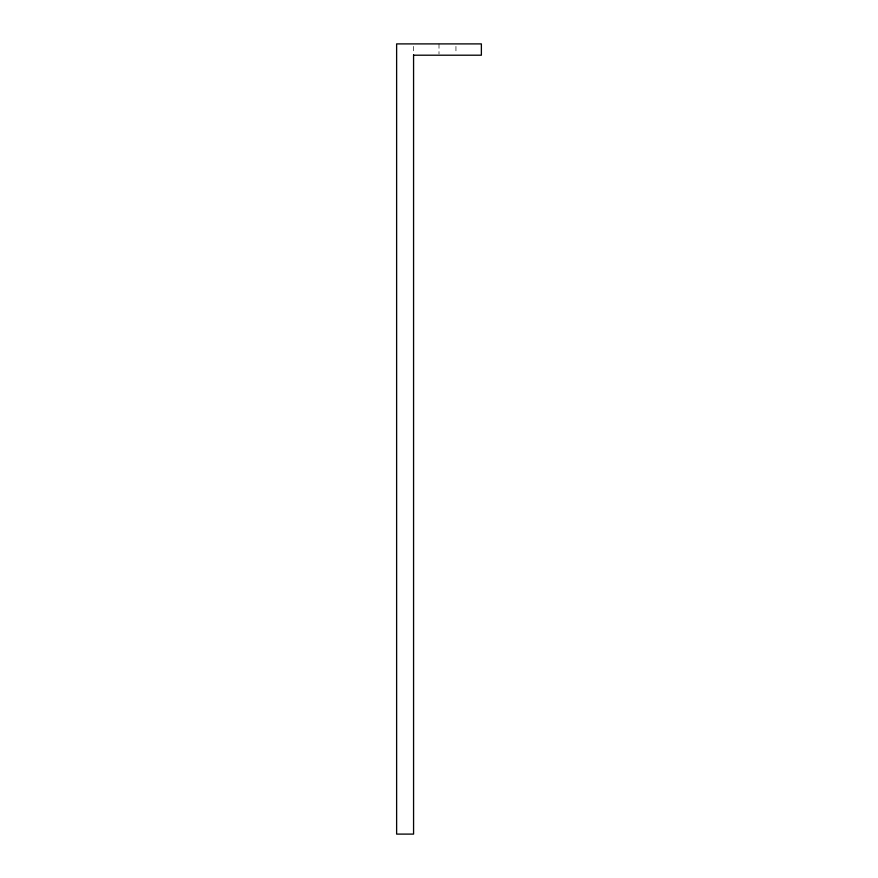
<?xml version="1.0" encoding="UTF-8"?>
<svg xmlns="http://www.w3.org/2000/svg" width="878" height="878" viewBox="0 0 878 878"><rect width="100%" height="100%" fill="white"/><g stroke="black" fill="none" stroke-linecap="round" stroke-linejoin="round"><path stroke-width="0.66" stroke-dasharray="4.39 3.29" d="M455.945 46.413L455.945 53.942M439 43.9L439 53.942M413.571 46.413L413.571 53.942"/><path stroke-width="1.32" d="M413.571 55.204L481.374 55.204L481.374 43.9L396.626 43.9L396.626 834.1L413.571 834.1L413.571 54.875"/></g></svg>
